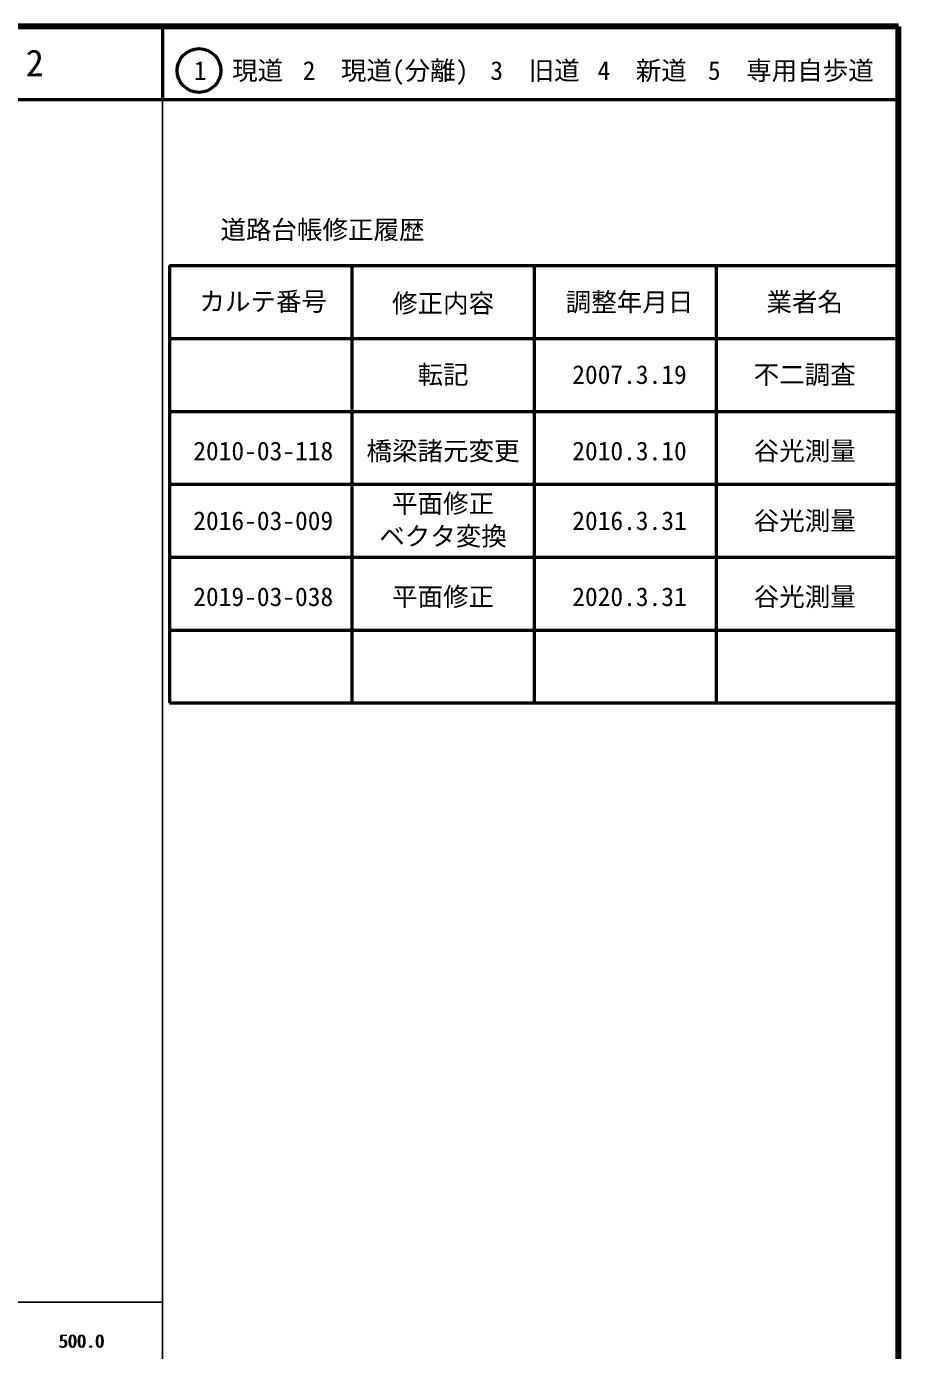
# Model space of a CAD drawing. Units: millimetres on the paper, enlarged 1000 times. Extents: x 40000 to 680000, y 20000 to 380000.
# Drawn here: x 560358 to 680000, y 198357 to 380000 of the extents above; entities that cross this region are included whole.
import ezdxf
from ezdxf.enums import TextEntityAlignment as Align

# ---------------------------------------------------------------- set-up
doc = ezdxf.new("R2010")
doc.units = ezdxf.units.MM
doc.header["$LTSCALE"] = 1000
for name, color, linetype, lineweight in [('M-TTL', 2, 'Continuous', 140), ('M-TTL-BAND', 7, 'Continuous', 25), ('M-TTL-FRAM', 2, 'Continuous', 50), ('M-TTL-LINE', 7, 'Continuous', 50)]:
    doc.layers.add(name, color=color, linetype=linetype, lineweight=lineweight)
doc.layers.add('M-TTL-TXT', color=7, linetype='Continuous')
doc.styles.add('ＭＳ ゴシック', font='')
doc.styles.get('ＭＳ ゴシック').set_extended_font_data('MS Gothic')

msp = doc.modelspace()

# ---------------------------------------------------------------- linework, layer by layer
at = {"layer": 'M-TTL'}
for p, q in [((680000, 380000), (40000, 380000)), ((680000, 20000), (680000, 380000))]:
    msp.add_line(p, q, dxfattribs=at)
at = {"layer": 'M-TTL-BAND'}
for p, q in [((579000, 20000), (579000, 370000)), ((40000, 205000), (579000, 205000))]:
    msp.add_line(p, q, dxfattribs=at)
at = {"layer": 'M-TTL-FRAM'}
for p, q in [((580000, 347197), (580000, 287197)), ((580000, 347197), (680000, 347197)), ((580000, 287197), (680000, 287197))]:
    msp.add_line(p, q, dxfattribs=at)
at = {"layer": 'M-TTL-LINE'}
for p, q in [((579000, 380000), (579000, 370000)), ((40000, 370000), (680000, 370000)), ((605000, 347197), (605000, 287197)), ((630000, 347197), (630000, 287197)), ((655000, 347197), (655000, 287197)), ((580000, 337197), (680000, 337197)), ((580000, 327197), (680000, 327197)), ((580000, 317197), (680000, 317197)), ((580000, 307197), (680000, 307197)), ((580000, 297197), (680000, 297197))]:
    msp.add_line(p, q, dxfattribs=at)
msp.add_circle((584031, 373958), 3000, dxfattribs=at)

# ---------------------------------------------------------------- texts
at = {"layer": 'M-TTL-BAND', "style": 'ＭＳ ゴシック'}
for p in [(567844, 198195), (568000, 198195)]:
    msp.add_text('500.0', height=1833, dxfattribs=at).set_placement(p, align=Align.BOTTOM_CENTER)
at = {"layer": 'M-TTL-TXT', "style": 'ＭＳ ゴシック'}
for s, height, p in [('2', 3666, (561497, 375000)), ('1\u3000現道', 2566, (589448, 373958)), ('2\u3000現道(分離)', 2566, (609619, 373958)), ('3\u3000旧道', 2566, (630121, 373958)), ('4\u3000新道', 2566, (644824, 373958)), ('5\u3000専用自歩道', 2566, (665228, 373958)), ('道路台帳修正履歴', 2566, (600968, 352113)), ('カルテ番号', 2566, (592839, 342277)), ('修正内容', 2566, (617509, 342023)), ('調整年月日', 2566, (643089, 342197)), ('業者名', 2566, (667134, 342197)), ('転記', 2566, (617509, 332245)), ('2007.3.19', 2566, (643089, 332245)), ('不二調査', 2566, (667134, 332245)), ('橋梁諸元変更', 2566, (617509, 321769)), ('谷光測量', 2566, (667134, 321769)), ('2010-03-118', 2566, (592839, 321769)), ('2010.3.10', 2566, (643089, 321769)), ('平面修正', 2566, (617509, 314558)), ('2016-03-009', 2566, (592839, 312197)), ('2016.3.31', 2566, (643089, 312197)), ('谷光測量', 2566, (667134, 312197)), ('ベクタ変換', 2566, (617509, 310082)), ('平面修正', 2566, (617509, 301769)), ('谷光測量', 2566, (667134, 301769)), ('2019-03-038', 2566, (592839, 301769)), ('2020.3.31', 2566, (643089, 301769))]:
    msp.add_text(s, height=height, dxfattribs=at).set_placement(p, align=Align.MIDDLE_CENTER)

doc.saveas('drawing.dxf')
